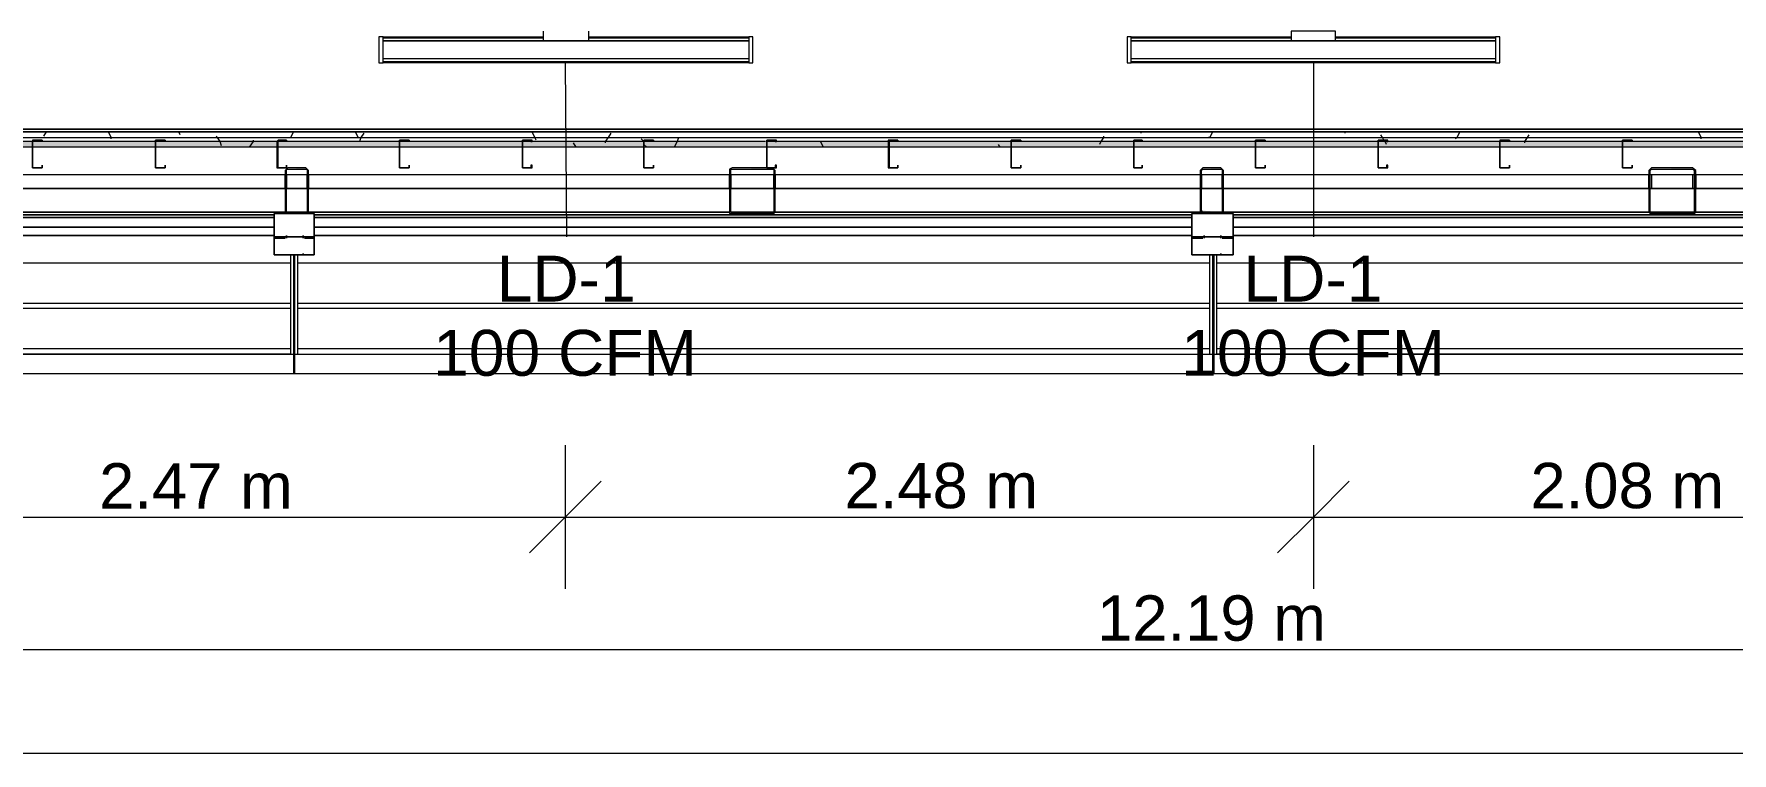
# Model space of a CAD drawing. Header units: metres. Extents: x 39 to 278, y -7 to 151.
# Drawn here: x 76.06 to 81.7, y 9 to 11.39 of the extents above; entities that cross this region are included whole.
import ezdxf

# ---------------------------------------------------------------- set-up
doc = ezdxf.new("R2010")
doc.units = ezdxf.units.M
doc.layers.add('HVAC - Ductos', color=5, linetype='Continuous', lineweight=50)
doc.layers.add('PDF_Geometry', color=7, linetype='Continuous', true_color=0xaaaaaa)
doc.layers.add('PDF_Solid Fills', color=7, linetype='Continuous', true_color=0xffffff)
doc.layers.add('PDF_Text', color=7, linetype='Continuous')
doc.styles.add('PDF Helvetica', font='')
doc.styles.get('PDF Helvetica').set_extended_font_data('Helvetica')

msp = doc.modelspace()

# ---------------------------------------------------------------- hatches: boundary and pattern name
at = {"layer": 'PDF_Solid Fills', "lineweight": 0, "transparency": 33554559}
h = msp.add_hatch(color=256, dxfattribs=at)
h.paths.add_polyline_path([(46.8196, 11.0127), (46.8196, 11.031), (45.1878, 11.031), (45.1878, 11.0127)])
h.paths.add_polyline_path([(104.0706, 11.0127), (106.0827, 11.0127), (106.0827, 11.031), (104.0706, 11.031)])
h.paths.add_polyline_path([(104.0659, 11.0127), (104.0659, 11.031), (101.2289, 11.031), (101.2289, 11.0127)])
h.paths.add_polyline_path([(101.2243, 11.0127), (101.2243, 11.031), (99.1984, 11.031), (99.1984, 11.0127)])
h.paths.add_polyline_path([(99.1938, 11.0127), (99.1938, 11.031), (96.3568, 11.031), (96.3568, 11.0127)])
h.paths.add_polyline_path([(96.3522, 11.0127), (96.3522, 11.031), (94.3263, 11.031), (94.3263, 11.0127)])
h.paths.add_polyline_path([(94.3217, 11.0127), (94.3217, 11.031), (93.5151, 11.031), (93.5151, 11.0127)])
h.paths.add_polyline_path([(93.5105, 11.0127), (93.5105, 11.031), (91.4846, 11.031), (91.4846, 11.0127)])
h.paths.add_polyline_path([(91.4801, 11.0127), (91.4801, 11.031), (89.4542, 11.031), (89.4542, 11.0127)])
h.paths.add_polyline_path([(89.4496, 11.0127), (89.4496, 11.031), (88.6429, 11.031), (88.6429, 11.0127)])
h.paths.add_polyline_path([(88.6383, 11.0127), (88.6383, 11.031), (86.6125, 11.031), (86.6125, 11.0127)])
h.paths.add_polyline_path([(86.6079, 11.0127), (86.6079, 11.031), (84.582, 11.031), (84.582, 11.0127)])
h.paths.add_polyline_path([(84.5774, 11.0127), (84.5774, 11.031), (83.7708, 11.031), (83.7708, 11.0127)])
h.paths.add_polyline_path([(83.7662, 11.0127), (83.7662, 11.031), (81.7404, 11.031), (81.7404, 11.0127)])
h.paths.add_polyline_path([(81.7358, 11.0127), (81.7358, 11.031), (78.8986, 11.031), (78.8986, 11.0127)])
h.paths.add_polyline_path([(78.894, 11.0127), (78.894, 11.031), (76.8682, 11.031), (76.8682, 11.0127)])
h.paths.add_polyline_path([(76.8636, 11.0127), (76.8636, 11.031), (74.0265, 11.031), (74.0265, 11.0127)])
h.paths.add_polyline_path([(74.0219, 11.0127), (74.0219, 11.031), (71.9961, 11.031), (71.9961, 11.0127)])
h.paths.add_polyline_path([(71.9915, 11.0127), (71.9915, 11.031), (71.1848, 11.031), (71.1848, 11.0127)])
h.paths.add_polyline_path([(71.1802, 11.0127), (71.1802, 11.031), (69.1543, 11.031), (69.1543, 11.0127)])
h.paths.add_polyline_path([(69.1497, 11.0127), (69.1497, 11.031), (67.1239, 11.031), (67.1239, 11.0127)])
h.paths.add_polyline_path([(67.1193, 11.0127), (67.1193, 11.031), (66.3127, 11.031), (66.3127, 11.0127)])
h.paths.add_polyline_path([(66.3081, 11.0127), (66.3081, 11.031), (64.2822, 11.031), (64.2822, 11.0127)])
h.paths.add_polyline_path([(64.2776, 11.0127), (64.2776, 11.031), (62.2518, 11.031), (62.2518, 11.0127)])
h.paths.add_polyline_path([(62.2472, 11.0127), (62.2472, 11.031), (61.4405, 11.031), (61.4405, 11.0127)])
h.paths.add_polyline_path([(61.436, 11.0127), (61.436, 11.031), (59.4101, 11.031), (59.4101, 11.0127)])
h.paths.add_polyline_path([(59.4055, 11.0127), (59.4055, 11.031), (56.5684, 11.031), (56.5684, 11.0127)])
h.paths.add_polyline_path([(56.5638, 11.0127), (56.5638, 11.031), (54.5379, 11.031), (54.5379, 11.0127)])
h.paths.add_polyline_path([(54.5333, 11.0127), (54.5333, 11.031), (51.6963, 11.031), (51.6963, 11.0127)])
h.paths.add_polyline_path([(51.6917, 11.0127), (51.6917, 11.031), (49.6658, 11.031), (49.6658, 11.0127)])
h.paths.add_polyline_path([(49.6612, 11.0127), (49.6612, 11.031), (48.8546, 11.031), (48.8546, 11.0127)])
h.paths.add_polyline_path([(48.85, 11.0127), (48.85, 11.031), (46.8241, 11.031), (46.8241, 11.0127)])
h = msp.add_hatch(color=256, dxfattribs=at)
h.paths.add_polyline_path([(76.9644, 10.7926), (76.9644, 10.7972), (76.8957, 10.7972), (76.9638, 10.7926)])
h.paths.add_polyline_path([(76.9644, 10.7972), (76.969, 10.9347), (76.9644, 10.9347)])
h.paths.add_polyline_path([(76.9599, 10.9393), (76.9599, 10.9439), (76.9003, 10.9439)])
h.paths.add_polyline_path([(76.8957, 10.9347), (76.8911, 10.9347), (76.8911, 10.8018)])
h = msp.add_hatch(color=256, dxfattribs=at)
h.paths.add_polyline_path([(78.3716, 10.9393), (78.3716, 10.9439), (78.367, 10.9439)])
h.paths.add_polyline_path([(78.509, 10.9393), (78.509, 10.9439), (78.3761, 10.9439)])
h.paths.add_polyline_path([(78.5136, 10.7972), (78.5182, 10.9347), (78.5136, 10.9347)])
h.paths.add_polyline_path([(78.3716, 10.9347), (78.367, 10.9347), (78.367, 10.7926), (78.3682, 10.7926), (78.5136, 10.7972), (78.3716, 10.7972)])
h = msp.add_hatch(color=256, dxfattribs=at)
h.paths.add_polyline_path([(79.9351, 10.7926), (80.0032, 10.7972), (79.939, 10.8018), (79.9345, 10.8018), (79.9345, 10.7926)])
h.paths.add_polyline_path([(80.0032, 10.7972), (80.0078, 10.9347), (80.0032, 10.9347)])
h.paths.add_polyline_path([(79.9986, 10.9393), (79.9986, 10.9439), (79.9345, 10.9439)])
h.paths.add_polyline_path([(79.9345, 10.9347), (79.9299, 10.9347), (79.9299, 10.8018)])
h = msp.add_hatch(color=256, dxfattribs=at)
h.paths.add_polyline_path([(81.5708, 10.7926), (81.5708, 10.7972), (81.4241, 10.7972), (81.5695, 10.7926)])
h.paths.add_polyline_path([(81.5753, 10.9347), (81.5708, 10.9347), (81.5708, 10.7972), (81.5753, 10.9335)])
h.paths.add_polyline_path([(81.5708, 10.9393), (81.5708, 10.9439), (81.4241, 10.9439)])
h.paths.add_polyline_path([(81.4241, 10.9347), (81.4195, 10.9347), (81.4195, 10.7972)])

# ---------------------------------------------------------------- linework, layer by layer
at = {"layer": 'HVAC - Ductos', "lineweight": 0}
for points in [[(77.7482, 11.3977), (77.7482, 11.3655), (77.7528, 11.3655), (77.7574, 11.3655), (77.7711, 11.3655), (77.7849, 11.3655), (77.8032, 11.3655), (77.8216, 11.3655), (77.8444, 11.3655), (77.8628, 11.3655), (77.8766, 11.3655), (77.8857, 11.3655), (77.8949, 11.3655), (77.8995, 11.3655), (77.8995, 11.3977)], [(77.2165, 11.3472), (77.2165, 11.3564), (77.2165, 11.3747), (77.2165, 11.3793), (77.7482, 11.3793)], [(77.7482, 11.3747), (77.2165, 11.3747)], [(77.2165, 11.3518), (77.2165, 11.3564), (77.2165, 11.361)], [(77.8995, 11.3793), (78.4311, 11.3793), (78.4311, 11.3747), (78.4311, 11.3564), (78.4311, 11.3472)], [(78.4311, 11.3747), (77.8995, 11.3747)], [(78.4311, 11.361), (78.4311, 11.3564), (78.4311, 11.3518)], [(79.7008, 11.3472), (79.7008, 11.3564), (79.7008, 11.3747), (79.7008, 11.3793), (80.2324, 11.3793)], [(80.2324, 11.3747), (79.7008, 11.3747)], [(79.7008, 11.3518), (79.7008, 11.3564), (79.7008, 11.361)], [(80.3791, 11.3793), (80.9108, 11.3793), (80.9108, 11.3747), (80.9108, 11.3564), (80.9108, 11.3472)], [(80.9108, 11.3747), (80.3791, 11.3747)], [(80.9108, 11.361), (80.9108, 11.3564), (80.9108, 11.3518)], [(78.4311, 11.3243), (78.4311, 11.3151), (78.4311, 11.2968), (78.4311, 11.2923), (77.2165, 11.2923), (77.2165, 11.2968), (77.2165, 11.3151), (77.2165, 11.3243)], [(77.2165, 11.3105), (77.2165, 11.3151), (77.2165, 11.3197)], [(77.2165, 11.2968), (78.4311, 11.2968)], [(77.8216, 11.2923), (77.8261, 10.7147)], [(78.4311, 11.3197), (78.4311, 11.3151), (78.4311, 11.3105)], [(80.9108, 11.3243), (80.9108, 11.3151), (80.9108, 11.2968), (80.9108, 11.2923), (79.7008, 11.2923), (79.7008, 11.2968), (79.7008, 11.3151), (79.7008, 11.3243)], [(79.7008, 11.3105), (79.7008, 11.3151), (79.7008, 11.3197)], [(79.7008, 11.2968), (80.9108, 11.2968)], [(80.3058, 11.2923), (80.3058, 10.7147)], [(80.9108, 11.3197), (80.9108, 11.3151), (80.9108, 11.3105)]]:
    msp.add_lwpolyline(points, dxfattribs=at)
for points in [[(80.2324, 11.3655), (80.2416, 11.3655), (80.2553, 11.3655), (80.269, 11.3655), (80.2874, 11.3655), (80.3058, 11.3655), (80.324, 11.3655), (80.3424, 11.3655), (80.3608, 11.3655), (80.3699, 11.3655), (80.3791, 11.3655), (80.3791, 11.3977), (80.3699, 11.3977), (80.3608, 11.3977), (80.3424, 11.3977), (80.324, 11.3977), (80.3058, 11.3977), (80.2874, 11.3977), (80.269, 11.3977), (80.2553, 11.3977), (80.2416, 11.3977), (80.2324, 11.3977)], [(77.2028, 11.2923), (77.2165, 11.2923), (77.2165, 11.3793), (77.2028, 11.3793)], [(77.2165, 11.3655), (78.4311, 11.3655), (77.2165, 11.3655), (78.4311, 11.3655), (78.4311, 11.306), (77.2165, 11.306)], [(78.4449, 11.2923), (78.4449, 11.3793), (78.4311, 11.3793), (78.4311, 11.2923)], [(79.687, 11.2923), (79.7008, 11.2923), (79.7008, 11.3793), (79.687, 11.3793)], [(79.7008, 11.3655), (80.9108, 11.3655), (79.7008, 11.3655), (80.9108, 11.3655), (80.9108, 11.306), (79.7008, 11.306)], [(80.9245, 11.2923), (80.9245, 11.3793), (80.9108, 11.3793), (80.9108, 11.2923)]]:
    msp.add_lwpolyline(points, close=True, dxfattribs=at)
at = {"layer": 'HVAC - Ductos', "color": 252, "lineweight": 0, "true_color": 0x939598}
for points in [[(77.8216, 10.0227), (77.8216, 9.7843), (77.8216, 9.5459)], [(80.3058, 10.0227), (80.3058, 9.7843), (80.3058, 9.5459)], [(77.9407, 9.9035), (77.8216, 9.7843), (77.7024, 9.6651)], [(80.4249, 9.9035), (80.3058, 9.7843), (80.1866, 9.6651)], [(46.0312, 9.7843), (47.4933, 9.7843), (49.7804, 9.7843), (51.9025, 9.7843), (54.3042, 9.7843), (55.4684, 9.7843), (56.6875, 9.7843), (58.6217, 9.7843), (61.1747, 9.7843), (63.3747, 9.7843), (64.6672, 9.7843), (66.1614, 9.7843), (68.1689, 9.7843), (70.4377, 9.7843), (72.5553, 9.7843), (75.3557, 9.7843), (77.8216, 9.7843), (80.3058, 9.7843), (82.3866, 9.7843), (84.2612, 9.7843), (86.0533, 9.7843), (87.2496, 9.7843), (89.5413, 9.7843)], [(46.0312, 9.3443), (55.4684, 9.3443), (64.6672, 9.3443), (73.8707, 9.3443), (86.0533, 9.3443), (95.2704, 9.3443), (104.7077, 9.3443)], [(46.0312, 9.0005), (104.7077, 9.0005)]]:
    msp.add_lwpolyline(points, dxfattribs=at)
at = {"layer": 'PDF_Geometry', "lineweight": 0}
for points in [[(45.1878, 11.0631), (106.0827, 11.0631)], [(73.9715, 11.0631), (85.9662, 11.0631)], [(85.9662, 11.0631), (73.9715, 11.0631)], [(73.9715, 11.0631), (85.9662, 11.0631)], [(73.9715, 11.0631), (85.9662, 11.0631)], [(73.9715, 11.0631), (85.9662, 11.0631)], [(85.9662, 11.0631), (73.9715, 11.0631)], [(73.9715, 11.0631), (85.9662, 11.0631)], [(85.9662, 11.0631), (73.9715, 11.0631)], [(45.1878, 11.0447), (106.0827, 11.0447)], [(76.8636, 11.031), (76.4603, 11.031), (76.0524, 11.031), (75.649, 11.031), (75.2411, 11.031), (74.8378, 11.031), (74.4299, 11.031), (74.0265, 11.031)], [(76.8636, 11.0127), (76.4603, 11.0127), (76.0524, 11.0127), (75.649, 11.0127), (75.2411, 11.0127), (74.8378, 11.0127), (74.4299, 11.0127), (74.0265, 11.0127)], [(78.4861, 11.031), (78.0828, 11.031), (77.6794, 11.031), (77.2715, 11.031), (76.8682, 11.031)], [(78.894, 11.0127), (78.4907, 11.0127), (78.0828, 11.0127), (77.6794, 11.0127), (77.2715, 11.0127), (76.8682, 11.0127)], [(78.894, 11.031), (78.4907, 11.031)], [(81.7358, 11.031), (81.3324, 11.031), (80.9245, 11.031), (80.5212, 11.031), (80.1132, 11.031), (79.7099, 11.031), (79.302, 11.031), (78.8986, 11.031)], [(81.7358, 11.0127), (81.3324, 11.0127), (80.9245, 11.0127), (80.5212, 11.0127), (80.1132, 11.0127), (79.7099, 11.0127), (79.302, 11.0127), (78.8986, 11.0127)], [(78.4907, 10.9439), (78.3761, 10.9439), (78.367, 10.9393), (78.367, 10.9347), (78.367, 10.7972), (78.367, 10.7926), (78.3761, 10.7926), (78.509, 10.7926), (78.5136, 10.7926), (78.5182, 10.7972), (78.5182, 10.9347), (78.5136, 10.9393), (78.509, 10.9439)], [(106.0827, 10.921), (45.1878, 10.921)], [(76.8911, 10.8751), (76.8911, 10.921)], [(76.8957, 10.921), (76.8957, 10.8751)], [(76.9644, 10.8751), (76.9644, 10.921)], [(76.969, 10.921), (76.969, 10.8751)], [(78.367, 10.8751), (78.367, 10.921)], [(78.3716, 10.921), (78.3716, 10.8751)], [(78.5136, 10.8751), (78.5136, 10.921)], [(78.5182, 10.921), (78.5182, 10.8751)], [(79.9299, 10.921), (79.9299, 10.8751)], [(79.9345, 10.921), (79.9345, 10.8751)], [(80.0032, 10.8751), (80.0032, 10.921)], [(80.0078, 10.8751), (80.0078, 10.921)], [(81.4195, 10.8751), (81.4195, 10.921)], [(81.4286, 10.921), (81.4286, 10.8751)], [(81.5662, 10.8751), (81.5662, 10.921)], [(81.5754, 10.921), (81.5754, 10.8751)], [(81.5708, 10.8568), (81.5754, 10.8614)], [(75.3969, 10.7881), (76.8544, 10.7881), (75.3923, 10.7881), (73.9394, 10.7881), (75.3923, 10.7881)], [(75.3923, 10.7789), (73.9394, 10.7789), (75.3923, 10.7789), (76.8544, 10.7789), (75.3969, 10.7789)], [(76.9095, 10.6551), (76.8957, 10.6551), (76.8911, 10.6551), (76.8865, 10.6551), (76.8911, 10.6551), (76.8957, 10.6551), (76.9507, 10.6551), (76.9553, 10.6551), (76.9507, 10.6551), (76.9507, 10.6597), (76.9507, 10.6551), (76.9553, 10.6551), (76.9507, 10.6551), (76.8957, 10.6551), (76.8911, 10.6551), (76.8865, 10.6551), (76.8911, 10.6551), (76.8957, 10.6551), (76.8544, 10.6551), (76.8544, 10.6597), (76.8544, 10.7101), (76.8544, 10.7147), (76.8544, 10.7193), (76.8544, 10.7881), (76.8544, 10.7926), (76.8957, 10.7926), (76.8544, 10.7926), (76.8544, 10.7881), (76.8544, 10.7193), (76.8544, 10.7147), (76.8544, 10.7101), (76.8544, 10.6597), (76.8544, 10.6551), (76.8957, 10.6551), (76.9095, 10.6551), (76.9186, 10.6551), (76.9232, 10.6551), (76.937, 10.6551), (76.9232, 10.6551)], [(76.9324, 10.6551), (76.9324, 10.3251), (79.962, 10.3251), (79.962, 10.6551), (79.9436, 10.6551), (79.939, 10.6551), (79.9436, 10.6551), (79.9024, 10.6551), (79.9024, 10.6597), (79.9024, 10.7101), (79.9024, 10.7147), (79.9024, 10.7193), (79.9024, 10.7881), (79.9024, 10.7926), (79.9345, 10.7926), (79.9024, 10.7926), (79.9024, 10.7881), (79.9024, 10.7193), (79.9024, 10.7147), (79.9024, 10.7101), (79.9024, 10.6597), (79.9024, 10.6551), (79.9436, 10.6551), (79.9986, 10.6551), (79.9895, 10.6551), (79.9986, 10.6551), (79.9849, 10.6551), (79.9758, 10.6551), (79.9712, 10.6551), (79.9574, 10.6551), (79.9712, 10.6551), (79.9758, 10.6551)], [(78.4861, 10.7926), (78.4907, 10.7972)], [(78.5136, 10.8201), (78.5182, 10.8247)], [(79.994, 10.7926), (79.9986, 10.7972)], [(80.0032, 10.8018), (80.0078, 10.8064)], [(81.502, 10.7926), (81.5066, 10.7972)], [(75.3923, 10.7468), (73.9394, 10.7468), (75.3923, 10.7468), (76.8544, 10.7468), (75.3969, 10.7468)], [(75.3923, 10.7193), (73.9394, 10.7193), (75.3923, 10.7193), (76.8544, 10.7193), (75.3969, 10.7193)], [(76.8544, 10.7147), (76.8544, 10.7147)], [(76.8544, 10.7147), (76.8544, 10.7147)], [(76.8957, 10.7101), (76.8957, 10.7147), (76.8957, 10.7193)], [(76.8957, 10.7101), (76.8957, 10.7147), (76.8957, 10.7193)], [(76.8957, 10.7193), (76.8957, 10.7147), (76.8957, 10.7101)], [(76.8957, 10.7193), (76.8957, 10.7147), (76.8957, 10.7101)], [(76.9507, 10.7101), (76.9507, 10.7147), (76.9507, 10.7193)], [(76.9507, 10.7101), (76.9507, 10.7147), (76.9507, 10.7193)], [(76.9507, 10.7101), (76.9507, 10.7147), (76.9507, 10.7193)], [(76.9507, 10.7101), (76.9507, 10.7147), (76.9507, 10.7193)], [(76.9874, 10.7147), (76.9874, 10.7147)], [(76.9874, 10.7147), (76.9874, 10.7147)], [(78.4036, 10.7193), (78.4816, 10.7193)], [(79.9024, 10.7147), (79.9024, 10.7147)], [(79.9024, 10.7147), (79.9024, 10.7147)], [(79.9436, 10.7101), (79.9436, 10.7147), (79.9436, 10.7193)], [(79.9436, 10.7101), (79.9436, 10.7147), (79.9436, 10.7193)], [(79.9436, 10.7193), (79.9436, 10.7147), (79.9436, 10.7101)], [(79.9436, 10.7193), (79.9436, 10.7147), (79.9436, 10.7101)], [(79.9986, 10.7101), (79.9986, 10.7147), (79.9986, 10.7193)], [(79.9986, 10.7101), (79.9986, 10.7147), (79.9986, 10.7193)], [(79.9986, 10.7101), (79.9986, 10.7147), (79.9986, 10.7193)], [(79.9986, 10.7101), (79.9986, 10.7147), (79.9986, 10.7193)], [(80.0399, 10.7147), (80.0399, 10.7147)], [(80.0399, 10.7147), (80.0399, 10.7147)], [(81.4562, 10.7193), (81.5341, 10.7193)], [(76.8544, 10.7101), (76.8544, 10.7101)], [(76.8544, 10.7101), (76.8544, 10.7101)], [(76.9874, 10.7101), (76.9874, 10.7101)], [(76.9874, 10.7101), (76.9874, 10.7101)], [(79.9024, 10.7101), (79.9024, 10.7101)], [(79.9024, 10.7101), (79.9024, 10.7101)], [(80.0399, 10.7101), (80.0399, 10.7101)], [(80.0399, 10.7101), (80.0399, 10.7101)], [(73.8707, 10.2609), (76.9232, 10.2609), (76.9232, 10.2701), (76.9232, 10.2793), (76.9232, 10.2931), (76.9232, 10.3068), (76.9232, 10.3251), (76.9232, 10.6551), (76.9186, 10.6551), (76.9095, 10.6551), (76.9095, 10.3251), (73.8845, 10.3251)], [(76.9095, 10.6277), (73.8845, 10.6277)], [(76.8957, 10.6551), (76.8957, 10.6551)], [(76.8957, 10.6551), (76.8957, 10.6551)], [(76.9049, 10.6551), (76.8957, 10.6551), (76.9049, 10.6551)], [(76.8957, 10.6551), (76.8957, 10.6551)], [(76.8957, 10.6551), (76.8957, 10.6551)], [(76.9049, 10.6551), (76.8957, 10.6551), (76.9049, 10.6551)], [(76.9095, 10.6551), (76.9095, 10.6551)], [(76.9095, 10.6551), (76.9095, 10.6551)], [(76.9186, 10.6551), (76.9186, 10.3251)], [(79.962, 10.6277), (76.9324, 10.6277)], [(79.9436, 10.6551), (79.9436, 10.6551)], [(79.9436, 10.6551), (79.9436, 10.6551)], [(79.9758, 10.3251), (79.9758, 10.6551), (79.9849, 10.6551), (79.9986, 10.6551), (79.9895, 10.6551), (79.9986, 10.6551), (79.9436, 10.6551), (79.962, 10.6551), (79.9574, 10.6551), (79.962, 10.6551)], [(79.9528, 10.6551), (79.9436, 10.6551), (79.9528, 10.6551)], [(79.9436, 10.6551), (79.9436, 10.6551)], [(79.9436, 10.6551), (79.9436, 10.6551)], [(79.9528, 10.6551), (79.9436, 10.6551), (79.9528, 10.6551)], [(79.9712, 10.6551), (79.9712, 10.3251)], [(83.01, 10.3251), (79.9849, 10.3251), (79.9849, 10.6551)], [(83.01, 10.6277), (79.9849, 10.6277)], [(73.8845, 10.4947), (76.9095, 10.4947)], [(76.9324, 10.4947), (79.962, 10.4947)], [(79.9849, 10.4947), (83.01, 10.4947)], [(76.9095, 10.4764), (73.8845, 10.4764)], [(79.962, 10.4764), (76.9324, 10.4764)], [(83.01, 10.4764), (79.9849, 10.4764)], [(67.7381, 10.3251), (70.8089, 10.3251), (70.8044, 10.3251), (73.8753, 10.3251), (73.8707, 10.3251), (76.9232, 10.3251), (76.9186, 10.3251), (79.9758, 10.3251), (79.9712, 10.3251), (83.0237, 10.3251), (83.0191, 10.3251), (86.0762, 10.3251), (86.0716, 10.3251), (89.1425, 10.3251)], [(73.8845, 10.3435), (76.9095, 10.3435)], [(76.9232, 10.3251), (76.9186, 10.3251), (76.9186, 10.3068), (76.9186, 10.2931), (76.9186, 10.2793), (76.9186, 10.2701), (76.9186, 10.2609), (79.9758, 10.2609), (79.9758, 10.2701), (79.9758, 10.2793), (79.9758, 10.2931), (79.9758, 10.3068), (79.9758, 10.3251), (79.9712, 10.3251), (79.9712, 10.3068), (79.9712, 10.2931), (79.9712, 10.2793), (79.9712, 10.2701), (79.9712, 10.2609), (83.0237, 10.2609)], [(76.9324, 10.3435), (79.962, 10.3435)], [(79.9849, 10.3435), (83.01, 10.3435)], [(76.9095, 10.2609), (76.9186, 10.2609)], [(76.9095, 10.2609), (76.9095, 10.2609)], [(76.9186, 10.2609), (76.9186, 10.2609)], [(76.9232, 10.2609), (76.9324, 10.2609)], [(76.9232, 10.2609), (76.9232, 10.2609)], [(76.9324, 10.2609), (76.9324, 10.2609)], [(79.962, 10.2609), (79.9712, 10.2609)], [(79.962, 10.2609), (79.962, 10.2609)], [(79.9712, 10.2609), (79.9712, 10.2609)], [(79.9758, 10.2609), (79.9849, 10.2609)], [(79.9758, 10.2609), (79.9758, 10.2609)], [(79.9849, 10.2609), (79.9849, 10.2609)]]:
    msp.add_lwpolyline(points, dxfattribs=at)
for points in [[(73.9715, 11.0722), (85.9662, 11.0722)], [(73.9715, 11.0722), (85.9662, 11.0722)], [(73.9715, 11.0631), (85.9662, 11.0631)], [(76.0845, 11.0355), (76.0569, 11.0355), (76.0524, 11.0355), (76.0524, 11.031), (76.0524, 10.9439), (76.0569, 10.9439), (76.0845, 10.9439), (76.0845, 10.9531), (76.0845, 10.9439), (76.0569, 10.9439), (76.0524, 10.9439), (76.0524, 11.031), (76.0569, 11.0355), (76.0845, 11.0355), (76.0845, 11.031)], [(76.4924, 11.0355), (76.4603, 11.0355), (76.4603, 11.031), (76.4603, 10.9439), (76.4924, 10.9439), (76.4924, 10.9531), (76.4924, 10.9439), (76.4603, 10.9439), (76.4603, 11.031), (76.4603, 11.0355), (76.4924, 11.0355), (76.4924, 11.031)], [(76.8957, 11.0355), (76.8682, 11.0355), (76.8636, 11.031), (76.8636, 10.9439), (76.8682, 10.9439), (76.8957, 10.9439), (76.8957, 10.9531), (76.8957, 10.9439), (76.8682, 10.9439), (76.8682, 11.031), (76.8682, 11.0355), (76.8957, 11.0355), (76.8957, 11.031)], [(77.3036, 11.0355), (77.2715, 11.0355), (77.2715, 11.031), (77.2715, 10.9439), (77.3036, 10.9439), (77.3036, 10.9531), (77.3036, 10.9439), (77.2715, 10.9439), (77.2715, 11.031), (77.2715, 11.0355), (77.3036, 11.0355), (77.3036, 11.031)], [(77.7115, 11.0355), (77.6794, 11.0355), (77.6794, 11.031), (77.6794, 10.9439), (77.7115, 10.9439), (77.7115, 10.9531), (77.707, 10.9531), (77.707, 10.9439), (77.6794, 10.9439), (77.6794, 11.031), (77.6794, 11.0355), (77.707, 11.0355), (77.707, 11.031), (77.7115, 11.031)], [(78.1148, 11.0355), (78.0874, 11.0355), (78.0828, 11.0355), (78.0828, 11.031), (78.0828, 10.9439), (78.0874, 10.9439), (78.1148, 10.9439), (78.1148, 10.9531), (78.1148, 10.9439), (78.0874, 10.9439), (78.0828, 10.9439), (78.0828, 11.031), (78.0828, 11.0355), (78.0874, 11.0355), (78.1148, 11.0355), (78.1148, 11.031)], [(78.5228, 11.0355), (78.4907, 11.0355), (78.4907, 11.031), (78.4907, 10.9439), (78.5228, 10.9439), (78.5228, 10.9531), (78.5182, 10.9531), (78.5182, 10.9439), (78.4907, 10.9439), (78.4907, 11.031), (78.4907, 11.0355), (78.5182, 11.0355), (78.5182, 11.031), (78.5228, 11.031)], [(78.9262, 11.0355), (78.8986, 11.0355), (78.894, 11.0355), (78.894, 11.031), (78.894, 10.9439), (78.8986, 10.9439), (78.9262, 10.9439), (78.9262, 10.9531), (78.9262, 10.9439), (78.8986, 10.9439), (78.8986, 11.031), (78.8986, 11.0355), (78.9262, 11.0355), (78.9262, 11.031)], [(79.334, 11.0355), (79.302, 11.0355), (79.302, 11.031), (79.302, 10.9439), (79.334, 10.9439), (79.334, 10.9531), (79.334, 10.9439), (79.302, 10.9439), (79.302, 11.031), (79.302, 11.0355), (79.334, 11.0355), (79.334, 11.031)], [(79.7374, 11.0355), (79.7099, 11.0355), (79.7099, 11.031), (79.7099, 10.9439), (79.7374, 10.9439), (79.7374, 10.9531), (79.7374, 10.9439), (79.7099, 10.9439), (79.7099, 11.031), (79.7099, 11.0355), (79.7374, 11.0355), (79.7374, 11.031)], [(80.1453, 11.0355), (80.1178, 11.0355), (80.1132, 11.0355), (80.1132, 11.031), (80.1132, 10.9439), (80.1178, 10.9439), (80.1453, 10.9439), (80.1453, 10.9531), (80.1453, 10.9439), (80.1178, 10.9439), (80.1132, 10.9439), (80.1132, 11.031), (80.1132, 11.0355), (80.1178, 11.0355), (80.1453, 11.0355), (80.1453, 11.031)], [(80.5532, 11.0355), (80.5212, 11.0355), (80.5212, 11.031), (80.5212, 10.9439), (80.5532, 10.9439), (80.5532, 10.9531), (80.5486, 10.9531), (80.5486, 10.9439), (80.5212, 10.9439), (80.5212, 11.031), (80.5212, 11.0355), (80.5486, 11.0355), (80.5486, 11.031), (80.5532, 11.031)], [(80.9566, 11.0355), (80.9291, 11.0355), (80.9245, 11.0355), (80.9245, 11.031), (80.9245, 10.9439), (80.9291, 10.9439), (80.9566, 10.9439), (80.9566, 10.9531), (80.9566, 10.9439), (80.9291, 10.9439), (80.9245, 10.9439), (80.9245, 11.031), (80.9291, 11.0355), (80.9566, 11.0355), (80.9566, 11.031)], [(81.3645, 11.0355), (81.3324, 11.0355), (81.3324, 11.031), (81.3324, 10.9439), (81.3645, 10.9439), (81.3645, 10.9531), (81.3645, 10.9439), (81.3324, 10.9439), (81.3324, 11.031), (81.3324, 11.0355), (81.3645, 11.0355), (81.3645, 11.031)], [(76.969, 10.9347), (76.9644, 10.9393), (76.9599, 10.9439), (76.9003, 10.9439), (76.8957, 10.9393), (76.8911, 10.9347), (76.8911, 10.8018), (76.8957, 10.7926), (76.9003, 10.7926), (76.9599, 10.7926), (76.9644, 10.7926), (76.969, 10.8018)], [(76.9003, 10.9393), (76.9599, 10.9393), (76.9644, 10.9393), (76.9644, 10.9347), (76.9644, 10.8018), (76.9644, 10.7972), (76.9599, 10.7972), (76.9003, 10.7972), (76.8957, 10.7972), (76.8957, 10.8018), (76.8957, 10.9347), (76.8957, 10.9393)], [(78.3716, 10.9347), (78.3716, 10.9393), (78.3761, 10.9393), (78.509, 10.9393), (78.5136, 10.9393), (78.5136, 10.9347), (78.5136, 10.7972), (78.509, 10.7972), (78.3761, 10.7972), (78.3716, 10.7972)], [(79.9299, 10.8018), (79.9345, 10.7926), (79.939, 10.7926), (79.9986, 10.7926), (80.0032, 10.7926), (80.0078, 10.8018), (80.0078, 10.9347), (80.0032, 10.9393), (79.9986, 10.9439), (79.939, 10.9439), (79.9345, 10.9393), (79.9299, 10.9347)], [(79.9986, 10.7972), (79.939, 10.7972), (79.9345, 10.8018), (79.9345, 10.9347), (79.939, 10.9393), (79.9986, 10.9393), (80.0032, 10.9393), (80.0032, 10.9347), (80.0032, 10.8018), (80.0032, 10.7972)], [(81.5662, 10.9439), (81.4286, 10.9439), (81.4241, 10.9393), (81.4195, 10.9347), (81.4195, 10.7972), (81.4241, 10.7926), (81.4286, 10.7926), (81.5662, 10.7926), (81.5708, 10.7926), (81.5754, 10.7972), (81.5754, 10.9347), (81.5708, 10.9393)], [(81.4241, 10.9347), (81.4286, 10.9393), (81.5662, 10.9393), (81.5708, 10.9347), (81.5708, 10.7972), (81.5662, 10.7972), (81.4286, 10.7972), (81.4241, 10.7972)], [(75.4565, 10.8751), (76.8911, 10.8751)], [(76.8957, 10.8751), (76.9186, 10.8751)], [(76.9186, 10.8751), (76.9644, 10.8751)], [(76.969, 10.8751), (78.367, 10.8751)], [(78.5136, 10.8751), (78.4449, 10.8751), (78.3716, 10.8751), (78.4449, 10.8751)], [(79.9299, 10.8751), (78.5182, 10.8751)], [(79.9666, 10.8751), (80.0032, 10.8751), (79.9666, 10.8751), (79.9345, 10.8751)], [(80.0078, 10.8751), (81.4195, 10.8751)], [(81.4241, 10.8751), (81.4928, 10.8751), (81.5708, 10.8751), (81.4928, 10.8751)], [(82.9733, 10.8751), (81.5754, 10.8751)], [(76.8911, 10.7972), (75.4565, 10.7972)], [(76.8911, 10.7926), (76.8957, 10.7926), (76.8911, 10.7926), (76.8865, 10.7926)], [(76.8911, 10.7926), (76.8957, 10.7926), (76.8911, 10.7926), (76.8865, 10.7926)], [(76.9186, 10.7972), (76.8957, 10.7972)], [(76.9644, 10.7972), (76.9186, 10.7972)], [(76.9874, 10.6551), (76.9461, 10.6551), (76.9874, 10.6551), (76.9874, 10.6597), (76.9874, 10.7101), (76.9874, 10.7147), (76.9874, 10.7193), (76.9874, 10.7881), (76.9874, 10.7926), (76.9644, 10.7926), (76.9874, 10.7926), (76.9874, 10.7881), (76.9874, 10.7193), (76.9874, 10.7147), (76.9874, 10.7101), (76.9874, 10.6597)], [(78.367, 10.7972), (76.969, 10.7972)], [(78.4449, 10.7881), (76.9874, 10.7881)], [(78.4449, 10.7789), (76.9874, 10.7789)], [(78.4449, 10.7972), (78.3716, 10.7972)], [(78.5136, 10.7972), (78.4449, 10.7972)], [(79.9024, 10.7881), (78.4449, 10.7881)], [(79.9024, 10.7789), (78.4449, 10.7789)], [(79.9666, 10.7972), (79.9345, 10.7972), (78.5182, 10.7972), (79.9345, 10.7972)], [(80.0399, 10.6551), (79.9986, 10.6551), (80.0032, 10.6551), (79.9986, 10.6551), (79.9436, 10.6551), (79.939, 10.6551), (79.9436, 10.6551), (79.9986, 10.6551), (80.0032, 10.6551), (79.9986, 10.6551), (80.0399, 10.6551), (80.0399, 10.6597), (80.0399, 10.7101), (80.0399, 10.7147), (80.0399, 10.7193), (80.0399, 10.7881), (80.0399, 10.7926), (80.0032, 10.7926), (80.0399, 10.7926), (80.0399, 10.7881), (80.0399, 10.7193), (80.0399, 10.7147), (80.0399, 10.7101), (80.0399, 10.6597)], [(80.0032, 10.7972), (79.9666, 10.7972)], [(81.4928, 10.7972), (81.4241, 10.7972), (80.0078, 10.7972), (81.4241, 10.7972)], [(81.4928, 10.7881), (80.0399, 10.7881)], [(81.4928, 10.7789), (80.0399, 10.7789)], [(82.9733, 10.7972), (81.5708, 10.7972), (81.4928, 10.7972), (81.5708, 10.7972)], [(82.955, 10.7881), (81.4928, 10.7881)], [(82.955, 10.7789), (81.4928, 10.7789)], [(76.8544, 10.7147), (76.9874, 10.7147)], [(76.8957, 10.7193), (76.8957, 10.7147), (76.8957, 10.7101), (76.8957, 10.7147)], [(76.8957, 10.7101), (76.8957, 10.7147), (76.8957, 10.7193), (76.8957, 10.7147)], [(76.9507, 10.7193), (76.9507, 10.7147), (76.9507, 10.7101), (76.9507, 10.7147)], [(76.9507, 10.7193), (76.9507, 10.7147), (76.9507, 10.7101), (76.9507, 10.7147)], [(78.4449, 10.7468), (76.9874, 10.7468)], [(78.4449, 10.7193), (79.9024, 10.7193), (78.4449, 10.7193), (76.9874, 10.7193)], [(79.9024, 10.7468), (78.4449, 10.7468)], [(79.9024, 10.7147), (80.0399, 10.7147)], [(79.9436, 10.7193), (79.9436, 10.7147), (79.9436, 10.7101), (79.9436, 10.7147)], [(79.9436, 10.7101), (79.9436, 10.7147), (79.9436, 10.7193), (79.9436, 10.7147)], [(79.9986, 10.7193), (79.9986, 10.7147), (79.9986, 10.7101), (79.9986, 10.7147)], [(79.9986, 10.7193), (79.9986, 10.7147), (79.9986, 10.7101), (79.9986, 10.7147)], [(81.4928, 10.7468), (80.0399, 10.7468)], [(81.4928, 10.7193), (82.955, 10.7193), (81.4928, 10.7193), (80.0399, 10.7193)], [(82.955, 10.7468), (81.4928, 10.7468)], [(76.8911, 10.7101), (76.8544, 10.7101)], [(76.9507, 10.6597), (76.9507, 10.6551)], [(76.9874, 10.7101), (76.9553, 10.7101)], [(79.939, 10.7101), (79.9024, 10.7101)], [(79.9986, 10.6597), (79.9986, 10.6551)], [(79.9986, 10.6597), (79.9986, 10.6551)], [(80.0399, 10.7101), (80.0032, 10.7101)], [(76.8957, 10.6551), (76.9461, 10.6551), (76.9507, 10.6551), (76.9461, 10.6551), (76.9415, 10.6551), (76.9461, 10.6551), (76.9507, 10.6551), (76.9461, 10.6551), (76.9324, 10.6551), (76.9461, 10.6551), (76.9507, 10.6551), (76.9461, 10.6551), (76.9415, 10.6551), (76.9461, 10.6551), (76.9507, 10.6551), (76.9461, 10.6551)], [(76.9186, 10.6277), (76.9232, 10.6277)], [(79.9712, 10.6277), (79.9758, 10.6277)], [(76.9232, 10.4947), (76.9186, 10.4947)], [(79.9758, 10.4947), (79.9712, 10.4947)], [(76.9186, 10.4764), (76.9232, 10.4764)], [(79.9712, 10.4764), (79.9758, 10.4764)], [(76.9232, 10.3435), (76.9186, 10.3435)], [(79.9758, 10.3435), (79.9712, 10.3435)]]:
    msp.add_lwpolyline(points, close=True, dxfattribs=at)
at = {"layer": 'PDF_Geometry', "color": 254, "lineweight": 0, "true_color": 0xeaeaea}
for points in [[(76.0982, 11.0631), (76.089, 11.0493)], [(76.3136, 11.0401), (76.3136, 11.0447), (76.3044, 11.0631)], [(76.5428, 11.0539), (76.5382, 11.0631)], [(76.9186, 11.0631), (76.9095, 11.0447)], [(77.134, 11.0447), (77.1248, 11.0631)], [(77.1524, 11.0585), (77.1432, 11.0447), (77.1386, 11.031)], [(77.7253, 11.0355), (77.7207, 11.0447), (77.7115, 11.0631)], [(77.9728, 11.0585), (77.9636, 11.0447), (77.9544, 11.031), (77.9544, 11.0264)], [(79.7328, 11.0631), (79.7328, 11.0585)], [(79.9712, 11.0631), (79.962, 11.0447), (79.9574, 11.0447)], [(80.4112, 11.0585), (80.4112, 11.0631)], [(80.5395, 11.0355), (80.5349, 11.0447), (80.5303, 11.0539)], [(80.7916, 11.0631), (80.7824, 11.0447), (80.7778, 11.0401)], [(81.0208, 11.0539), (81.0162, 11.0447), (81.007, 11.031), (81.007, 11.0264)], [(81.5936, 11.0401), (81.5936, 11.0447), (81.5845, 11.0631)], [(76.6803, 11.0173), (76.6757, 11.031), (76.6665, 11.0447), (76.6619, 11.0493)], [(76.7857, 11.0355), (76.7857, 11.031), (76.7719, 11.0127)], [(76.9095, 11.0447), (76.9095, 11.0447)], [(77.8582, 11.0127), (77.849, 11.0264)], [(78.0828, 11.0264), (78.0828, 11.031), (78.0736, 11.0401)], [(78.092, 11.0127), (78.0828, 11.0218)], [(78.1974, 11.0447), (78.1928, 11.031), (78.1836, 11.0127)], [(78.6786, 11.0127), (78.6694, 11.031), (78.6648, 11.031)], [(79.2653, 11.0127), (79.2607, 11.0218)], [(79.609, 11.0493), (79.609, 11.0447), (79.5999, 11.031), (79.5953, 11.0218)], [(80.5486, 11.0218), (80.544, 11.031), (80.544, 11.0355)]]:
    msp.add_lwpolyline(points, dxfattribs=at)
at = {"layer": 'PDF_Geometry', "color": 254, "lineweight": 0, "true_color": 0xd2d2d2}
for points in [[(79.7099, 11.0081), (79.7099, 11.0081)], [(79.7328, 11.0355), (79.7328, 11.0355)], [(81.3324, 11.0035), (81.3324, 11.0035)], [(81.3645, 11.031), (81.3645, 11.0355)], [(77.2715, 10.9668), (77.2715, 10.9668)], [(77.6794, 10.9897), (77.6794, 10.9897)], [(79.302, 10.9851), (79.302, 10.9851)], [(80.1453, 10.9439), (80.1453, 10.9439)]]:
    msp.add_lwpolyline(points, dxfattribs=at)

# ---------------------------------------------------------------- texts
at = {"layer": 'PDF_Text', "lineweight": 0, "char_height": 0.15247, "attachment_point": 4, "style": 'PDF Helvetica'}
for s, insert in [('LD-1', (77.5937, 10.576)), ('LD-1', (80.0734, 10.576)), ('100 CFM', (77.3828, 10.3285)), ('100 CFM', (79.8671, 10.3285))]:
    msp.add_mtext(s, dxfattribs=dict(at, insert=insert))
at = {"layer": 'PDF_Text', "color": 252, "lineweight": 0, "true_color": 0x939598, "char_height": 0.15059, "attachment_point": 4, "style": 'PDF Helvetica'}
for s, insert in [('2.47 m', (76.2737, 9.8878)), ('2.48 m', (78.7488, 9.8878)), ('2.08 m', (81.0267, 9.8878)), ('12.19 m', (79.5875, 9.4478))]:
    msp.add_mtext(s, dxfattribs=dict(at, insert=insert))

doc.saveas('drawing.dxf')
